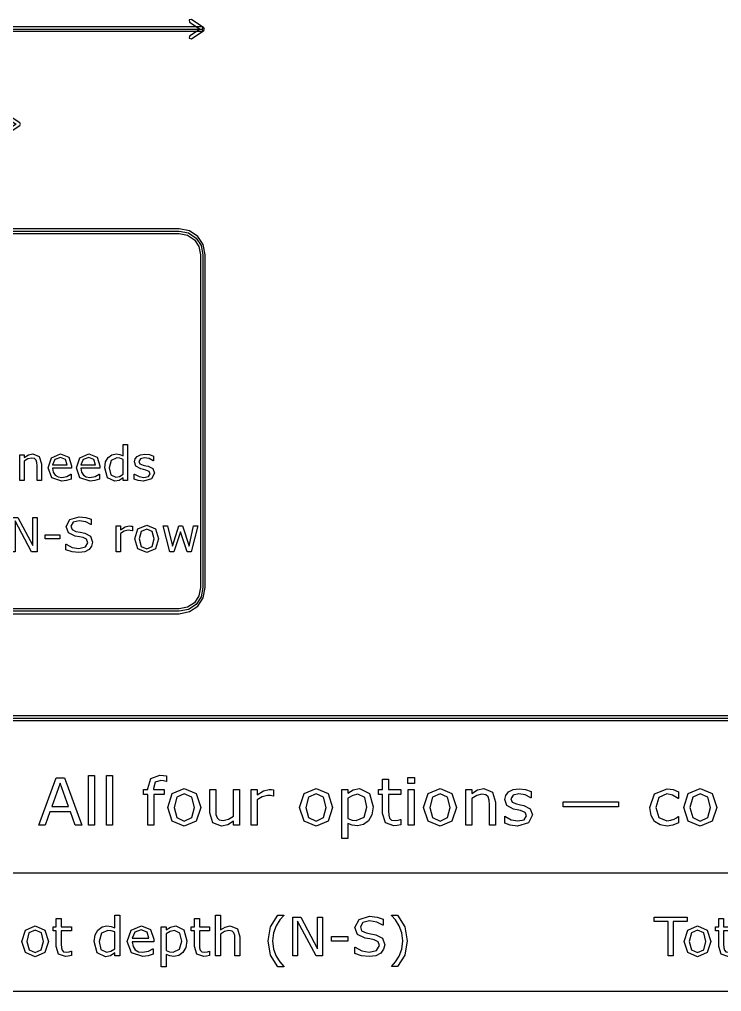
# Model space of a CAD drawing. Extents: x -1 to 182, y 89 to 480.
# Drawn here: x 55.85 to 87.14, y 140.76 to 184.05 of the extents above; entities that cross this region are included whole.
import ezdxf

# ---------------------------------------------------------------- set-up
doc = ezdxf.new("R2010")
doc.units = 0
doc.header["$MEASUREMENT"] = 0
doc.layers.add('Layer 1', color=7, linetype='Continuous')

msp = doc.modelspace()

# ---------------------------------------------------------------- linework, layer by layer
at = {"layer": 'Layer 1', "color": 7}
for points in [[(63.511805, 184.049928), (63.415687, 184.030349), (63.434817, 183.934226), (63.90352, 183.621595), (63.434817, 183.308964), (63.415687, 183.212841), (63.511805, 183.193261), (64.067842, 183.563757), (64.098898, 183.621635), (64.067842, 183.679512), (63.511805, 184.049928)], [(4.762494, 183.71404), (4.762494, 183.529044), (64.029086, 183.529044), (64.029086, 183.71404), (4.762494, 183.71404)], [(4.762494, 183.621542), (64.029086, 183.621542)], [(55.309732, 179.8166), (55.213614, 179.797021), (55.232744, 179.700898), (55.701447, 179.388267), (55.232744, 179.075636), (55.213614, 178.979513), (55.309732, 178.959933), (55.865769, 179.330429), (55.896825, 179.388307), (55.865769, 179.446184), (55.309732, 179.8166)], [(5.820826, 174.731659), (5.367594, 174.640181), (4.997523, 174.390694), (4.748036, 174.020622), (4.656557, 173.567388), (4.656557, 158.75074), (4.748036, 158.297506), (4.997523, 157.927434), (5.367594, 157.677947), (5.820826, 157.586469), (62.970754, 157.586469), (63.423986, 157.677947), (63.794057, 157.927434), (64.043544, 158.297506), (64.135022, 158.75074), (64.135022, 173.567388), (64.043544, 174.020622), (63.794057, 174.390694), (63.423986, 174.640181), (62.970754, 174.731659), (5.820826, 174.731659)], [(5.820826, 174.62572), (62.970754, 174.62572), (63.38347, 174.542806), (63.719788, 174.316422), (63.946172, 173.980104), (64.029086, 173.567388), (64.029086, 158.75074), (63.946172, 158.338024), (63.719788, 158.001706), (63.38347, 157.775322), (62.970754, 157.692408), (5.820826, 157.692408), (5.40811, 157.775322), (5.071792, 158.001706), (4.845408, 158.338024), (4.762494, 158.75074), (4.762494, 173.567388), (4.845408, 173.980104), (5.071792, 174.316422), (5.40811, 174.542806), (5.820826, 174.62572), (5.820826, 174.62572)], [(5.820826, 174.519781), (62.970754, 174.519781), (63.342955, 174.445432), (63.64552, 174.242151), (63.848801, 173.939586), (63.92315, 173.567388), (63.92315, 158.75074), (63.848801, 158.378542), (63.64552, 158.075977), (63.342955, 157.872696), (62.970754, 157.798347), (5.820826, 157.798347), (5.448625, 157.872696), (5.14606, 158.075977), (4.942779, 158.378542), (4.868431, 158.75074), (4.868431, 173.567388), (4.942779, 173.939586), (5.14606, 174.242151), (5.448625, 174.445432), (5.820826, 174.519781), (5.820826, 174.519781)], [(60.665466, 163.513234), (60.471162, 163.513234), (60.471162, 163.634148), (60.296497, 163.521489), (60.099092, 163.481193), (59.770432, 163.640366), (59.64951, 164.081664), (59.690851, 164.343151), (59.804537, 164.538493), (59.967835, 164.658376), (60.162139, 164.69973), (60.323368, 164.680151), (60.471162, 164.621228), (60.471162, 165.121449), (60.665466, 165.121449), (60.665466, 163.513234)], [(56.833145, 163.513234), (56.638844, 163.513234), (56.638844, 164.170564), (56.62953, 164.319392), (56.595426, 164.428929), (56.521012, 164.493011), (56.394919, 164.514707), (56.228523, 164.475417), (56.062124, 164.375166), (56.062124, 163.513234), (55.867822, 163.513234), (55.867822, 164.667689), (56.062124, 164.667689), (56.062124, 164.539525), (56.250227, 164.657344), (56.449699, 164.69973), (56.734951, 164.587071), (56.833135, 164.262533), (56.833145, 163.513234)], [(58.173631, 164.070314), (57.323039, 164.070314), (57.355078, 163.884259), (57.442927, 163.755089), (57.570051, 163.680662), (57.733349, 163.655791), (57.970027, 163.702279), (58.140559, 163.795306), (58.150904, 163.795306), (58.150904, 163.583428), (57.9504, 163.514186), (57.735426, 163.486273), (57.286876, 163.641319), (57.125645, 164.083648), (57.27964, 164.533254), (57.686852, 164.699651), (58.046518, 164.563205), (58.173642, 164.175644), (58.173631, 164.070314)], [(57.984497, 164.219141), (57.906982, 164.455811), (57.676504, 164.539525), (57.427425, 164.447529), (57.323039, 164.219141), (57.984497, 164.219141)], [(59.434536, 164.070314), (58.583941, 164.070314), (58.615982, 163.884259), (58.703832, 163.755089), (58.830956, 163.680662), (58.994251, 163.655791), (59.230929, 163.702279), (59.401463, 163.795306), (59.411808, 163.795306), (59.411808, 163.583428), (59.211305, 163.514186), (58.996331, 163.486273), (58.547778, 163.641319), (58.386549, 164.083648), (58.540544, 164.533254), (58.947754, 164.699651), (59.307422, 164.563205), (59.434547, 164.175644), (59.434536, 164.070314)], [(59.245399, 164.219141), (59.167884, 164.455811), (58.937408, 164.539525), (58.688327, 164.447529), (58.583941, 164.219141), (59.245399, 164.219141)], [(60.471162, 163.797449), (60.471162, 164.459938), (60.330602, 164.508516), (60.195212, 164.52201), (59.940964, 164.408318), (59.850013, 164.085871), (59.920292, 163.772711), (60.145603, 163.666242), (60.313034, 163.702411), (60.471162, 163.797502), (60.471162, 163.797449)], [(61.872626, 163.846026), (61.741369, 163.586603), (61.384801, 163.48532), (61.149156, 163.515298), (60.970356, 163.582475), (60.970356, 163.800545), (60.980701, 163.800545), (61.185337, 163.689975), (61.401346, 163.649653), (61.601849, 163.691007), (61.674197, 163.821235), (61.634922, 163.924581), (61.484028, 163.984509), (61.375506, 164.006205), (61.254584, 164.03306), (61.038578, 164.150905), (60.975531, 164.343125), (61.004471, 164.47748), (61.094387, 164.59014), (61.241148, 164.666631), (61.441652, 164.69555), (61.650427, 164.66962), (61.827157, 164.608634), (61.827157, 164.40091), (61.816812, 164.40091), (61.635946, 164.492879), (61.427174, 164.531138), (61.24734, 164.489783), (61.173958, 164.368869), (61.2184, 164.261369), (61.358959, 164.202473), (61.47885, 164.177602), (61.590469, 164.154848), (61.799244, 164.04838), (61.872623, 163.845815), (61.872626, 163.846026)], [(56.641945, 160.338159), (56.388731, 160.338159), (55.659058, 161.71481), (55.659058, 160.338238), (55.467857, 160.338238), (55.467857, 161.877159), (55.785151, 161.877159), (56.450741, 160.620389), (56.450741, 161.877159), (56.641945, 161.877159), (56.641945, 160.338159)], [(59.110006, 160.777419), (59.067634, 160.599646), (58.950844, 160.450818), (58.757574, 160.347472), (58.492991, 160.310245), (58.193269, 160.341254), (57.923518, 160.43325), (57.923518, 160.689551), (57.937991, 160.689551), (58.207741, 160.539691), (58.49506, 160.486987), (58.79065, 160.558292), (58.897104, 160.748474), (58.846461, 160.899366), (58.694532, 160.974798), (58.526067, 161.008929), (58.334866, 161.043034), (58.031008, 161.19083), (57.932821, 161.4647), (58.096119, 161.780956), (58.510565, 161.904993), (58.80822, 161.873984), (59.047999, 161.797493), (59.047999, 161.555664), (59.033526, 161.555664), (58.802016, 161.678642), (58.509527, 161.728251), (58.244944, 161.660042), (58.145726, 161.484332), (58.195335, 161.33344), (58.370002, 161.249726), (58.558105, 161.21459), (58.76481, 161.172204), (59.023192, 161.034753), (59.110006, 160.777419), (59.110006, 160.777419)], [(60.887674, 161.280736), (60.877328, 161.280736), (60.79258, 161.295288), (60.696462, 161.300579), (60.522829, 161.260283), (60.361598, 161.157969), (60.361598, 160.338238), (60.167296, 160.338238), (60.167296, 161.492693), (60.361598, 161.492693), (60.361598, 161.322143), (60.565202, 161.453402), (60.746071, 161.492693), (60.819451, 161.489518), (60.887663, 161.480258), (60.887674, 161.280736)], [(62.054527, 160.91487), (61.909832, 160.469418), (61.52226, 160.306118), (61.132619, 160.469418), (60.988961, 160.91487), (61.132619, 161.360322), (61.52226, 161.524655), (61.909832, 161.360322), (62.054527, 160.91487), (62.054527, 160.91487)], [(63.807389, 161.492614), (63.506632, 160.338159), (63.326798, 160.338159), (63.030177, 161.228031), (62.735622, 160.338159), (62.556822, 160.338159), (62.252964, 161.492614), (62.455534, 161.492614), (62.66741, 160.598614), (62.955763, 161.492614), (63.11596, 161.492614), (63.411549, 160.598614), (63.612053, 161.492614), (63.807389, 161.492614)], [(57.647566, 160.917966), (57.002645, 160.917966), (57.002645, 161.105026), (57.647566, 161.105026), (57.647566, 160.917966)], [(61.854023, 160.91487), (61.766174, 161.247663), (61.52226, 161.357227), (61.27628, 161.247663), (61.189465, 160.91487), (61.277314, 160.585173), (61.52226, 160.473546), (61.765139, 160.584141), (61.854023, 160.91487), (61.854023, 160.91487)], [(4.762494, 153.035853), (4.762494, 152.823975), (175.153946, 152.823975), (175.153946, 153.035853), (4.762494, 153.035853)], [(4.762494, 152.929914), (175.153946, 152.929914)], [(58.632199, 148.16742), (58.332347, 148.16742), (58.124866, 148.757176), (57.209679, 148.757176), (57.002198, 148.16742), (56.716557, 148.16742), (57.486792, 150.283449), (57.861963, 150.283449), (58.632199, 148.16742)], [(59.20206, 148.16742), (58.934895, 148.16742), (58.934895, 150.378646), (59.20206, 150.378646), (59.20206, 148.16742)], [(60.00072, 148.16742), (59.733552, 148.16742), (59.733552, 150.378646), (60.00072, 150.378646), (60.00072, 148.16742)], [(62.406642, 150.120016), (62.392434, 150.120016), (62.277324, 150.145681), (62.152266, 150.159968), (61.902154, 150.083213), (61.825414, 149.808946), (61.825414, 149.754944), (62.307167, 149.754944), (62.307167, 149.530419), (61.833941, 149.530419), (61.833941, 148.16742), (61.566773, 148.16742), (61.566773, 149.530261), (61.386293, 149.530261), (61.386293, 149.754786), (61.566773, 149.754786), (61.566773, 149.807358), (61.707463, 150.240798), (62.113897, 150.392854), (62.274483, 150.384387), (62.406645, 150.364544), (62.406642, 150.120016)], [(73.462801, 150.020453), (73.161528, 150.020453), (73.161528, 150.297578), (73.462801, 150.297578), (73.462801, 150.020453)], [(58.038181, 148.998766), (57.667272, 150.037598), (57.294946, 148.998766), (58.038181, 148.998766)], [(63.92864, 148.960402), (63.729687, 148.347892), (63.196774, 148.123367), (62.66102, 148.347892), (62.463485, 148.960402), (62.66102, 149.572885), (63.196774, 149.798839), (63.729687, 149.572885), (63.92864, 148.960402), (63.92864, 148.960402)], [(69.802046, 148.960402), (69.603093, 148.347892), (69.070181, 148.123367), (68.534426, 148.347892), (68.336891, 148.960402), (68.534426, 149.572885), (69.070181, 149.798839), (69.603093, 149.572885), (69.802046, 148.960402), (69.802046, 148.960402)], [(71.61253, 148.980245), (71.557105, 148.626392), (71.400784, 148.356385), (71.179092, 148.192952), (70.910504, 148.136093), (70.68597, 148.163107), (70.482755, 148.246954), (70.482755, 147.581871), (70.215587, 147.581871), (70.215587, 149.754733), (70.482755, 149.754733), (70.482755, 149.588469), (70.721499, 149.737694), (71.005719, 149.798786), (71.451944, 149.581352), (71.61253, 148.980245), (71.61253, 148.980245)], [(72.853149, 148.181549), (72.6883, 148.148873), (72.530558, 148.136173), (72.161074, 148.26693), (72.034595, 148.686135), (72.034595, 149.530287), (71.854115, 149.530287), (71.854115, 149.754812), (72.034595, 149.754812), (72.034595, 150.21098), (72.301763, 150.21098), (72.301763, 149.754812), (72.853149, 149.754812), (72.853149, 149.530287), (72.301763, 149.530287), (72.301763, 148.806944), (72.307452, 148.610835), (72.347242, 148.480078), (72.432509, 148.396231), (72.600199, 148.370567), (72.736624, 148.389088), (72.838943, 148.421764), (72.853151, 148.421764), (72.853149, 148.181549)], [(75.32727, 148.960322), (75.128316, 148.347813), (74.595404, 148.123288), (74.05965, 148.347813), (73.862117, 148.960322), (74.05965, 149.572806), (74.595404, 149.798759), (75.128316, 149.572806), (75.32727, 148.960322), (75.32727, 148.960322)], [(77.068117, 148.167341), (76.800952, 148.167341), (76.800952, 149.071156), (76.788173, 149.275811), (76.741275, 149.426438), (76.638956, 149.514544), (76.465582, 149.544389), (76.236784, 149.490388), (76.007989, 149.35254), (76.007989, 148.16742), (75.740821, 148.16742), (75.740821, 149.754786), (76.007989, 149.754786), (76.007989, 149.578573), (76.266629, 149.740578), (76.540901, 149.798839), (76.933124, 149.643952), (77.068128, 149.197706), (77.068117, 148.167341)], [(78.716594, 148.624937), (78.536114, 148.268226), (78.045836, 148.128976), (77.721825, 148.170172), (77.475975, 148.262564), (77.475975, 148.562416), (77.490183, 148.562416), (77.771561, 148.41036), (78.068569, 148.35493), (78.344265, 148.411762), (78.44374, 148.590832), (78.389738, 148.73294), (78.182258, 148.815357), (78.033044, 148.845202), (77.866774, 148.882165), (77.569764, 149.044169), (77.483076, 149.308487), (77.522867, 149.493219), (77.646504, 149.648132), (77.848298, 149.753278), (78.123994, 149.793071), (78.411056, 149.757564), (78.654062, 149.673717), (78.654062, 149.388074), (78.639854, 149.388074), (78.391162, 149.514544), (78.1041, 149.567117), (77.856829, 149.510285), (77.75593, 149.344021), (77.817038, 149.196225), (78.010308, 149.115209), (78.175156, 149.081104), (78.328633, 149.049831), (78.615698, 148.903463), (78.716594, 148.624937), (78.716594, 148.624937)], [(85.229497, 148.266824), (84.975119, 148.167341), (84.720741, 148.131807), (84.405258, 148.181549), (84.159407, 148.335033), (83.998824, 148.593663), (83.941978, 148.958894), (84.155145, 149.569974), (84.720741, 149.791669), (84.987909, 149.753278), (85.229497, 149.659483), (85.229497, 149.362488), (85.215289, 149.362488), (84.962335, 149.508856), (84.70938, 149.560026), (84.349841, 149.406542), (84.2191, 148.958894), (84.346999, 148.516934), (84.70938, 148.36345), (84.874226, 148.384881), (85.024864, 148.440284), (85.134287, 148.502832), (85.215289, 148.561093), (85.229497, 148.561093), (85.229497, 148.266824)], [(86.924869, 148.960322), (86.725915, 148.347813), (86.193003, 148.123288), (85.657246, 148.347813), (85.459714, 148.960322), (85.657246, 149.572806), (86.193003, 149.798759), (86.725915, 149.572806), (86.924869, 148.960322), (86.924869, 148.960322)], [(63.652947, 148.960402), (63.532154, 149.417998), (63.196774, 149.568625), (62.858552, 149.417998), (62.73918, 148.960402), (62.859973, 148.507065), (63.196774, 148.353581), (63.530733, 148.505636), (63.652947, 148.960402), (63.652947, 148.960402)], [(65.658118, 148.16742), (65.390953, 148.16742), (65.390953, 148.343632), (65.132312, 148.180199), (64.859461, 148.123367), (64.47008, 148.275423), (64.330811, 148.7245), (64.330811, 149.754786), (64.597979, 149.754786), (64.597979, 148.85097), (64.609356, 148.643484), (64.657672, 148.497117), (64.75715, 148.406153), (64.934788, 148.377737), (65.160742, 148.431738), (65.390961, 148.569586), (65.390961, 149.754786), (65.658126, 149.754786), (65.658118, 148.16742)], [(67.174433, 149.463453), (67.160225, 149.463453), (67.043694, 149.483297), (66.911533, 149.490441), (66.672786, 149.435011), (66.451095, 149.294332), (66.451095, 148.16742), (66.183929, 148.16742), (66.183929, 149.754786), (66.451095, 149.754786), (66.451095, 149.520312), (66.731053, 149.700784), (66.979745, 149.754786), (67.080643, 149.750552), (67.174435, 149.737852), (67.174433, 149.463453)], [(69.526353, 148.960402), (69.405561, 149.417998), (69.070181, 149.568625), (68.731959, 149.417998), (68.612587, 148.960402), (68.73338, 148.507065), (69.070181, 148.353581), (69.40414, 148.505636), (69.526353, 148.960402), (69.526353, 148.960402)], [(71.336834, 148.973102), (71.23878, 149.402282), (70.937507, 149.544389), (70.705867, 149.494648), (70.482755, 149.363917), (70.482755, 148.464362), (70.677446, 148.394723), (70.863609, 148.376202), (71.211779, 148.52683), (71.336834, 148.973049), (71.336834, 148.973102)], [(73.445735, 148.167341), (73.178567, 148.167341), (73.178567, 149.754706), (73.445735, 149.754706), (73.445735, 148.167341)], [(75.051577, 148.960322), (74.930784, 149.417919), (74.595404, 149.568546), (74.257182, 149.417919), (74.13781, 148.960322), (74.258603, 148.506986), (74.595404, 148.353501), (74.929363, 148.505557), (75.051577, 148.960322), (75.051577, 148.960322)], [(86.649176, 148.960322), (86.528383, 149.417919), (86.193003, 149.568546), (85.854781, 149.417919), (85.735407, 148.960322), (85.856202, 148.506986), (86.193003, 148.353501), (86.526959, 148.505557), (86.649176, 148.960322), (86.649176, 148.960322)], [(82.552142, 148.980219), (80.076587, 148.980219), (80.076587, 149.207575), (82.552142, 149.207575), (82.552142, 148.980219)], [(4.762494, 146.050756), (175.153946, 146.050756), (175.153946, 140.759096), (4.762494, 140.759096), (4.762494, 146.050756)], [(58.164334, 142.358209), (58.02946, 142.331486), (57.900399, 142.320903), (57.598092, 142.427874), (57.494608, 142.770879), (57.494608, 143.461547), (57.346944, 143.461547), (57.346944, 143.645247), (57.494608, 143.645247), (57.494608, 144.018468), (57.713201, 144.018468), (57.713201, 143.645247), (58.164334, 143.645247), (58.164334, 143.461547), (57.713201, 143.461547), (57.713201, 142.869701), (57.717858, 142.709258), (57.750415, 142.602287), (57.820178, 142.533681), (57.95738, 142.512779), (58.068999, 142.52786), (58.152716, 142.554609), (58.164331, 142.554609), (58.164334, 142.358209)], [(60.318852, 142.346568), (60.100261, 142.346568), (60.100261, 142.482616), (59.903761, 142.355881), (59.681683, 142.310531), (59.311939, 142.489575), (59.175901, 142.986065), (59.222409, 143.280228), (59.350309, 143.499991), (59.534017, 143.634849), (59.752607, 143.681362), (59.933992, 143.659137), (60.100261, 143.592859), (60.100261, 144.155627), (60.318852, 144.155627), (60.318852, 142.346568)], [(64.32558, 142.358183), (64.190704, 142.33146), (64.061643, 142.320877), (63.759336, 142.427847), (63.655855, 142.770853), (63.655855, 143.46152), (63.508188, 143.46152), (63.508188, 143.64522), (63.655855, 143.64522), (63.655855, 144.018441), (63.874445, 144.018441), (63.874445, 143.64522), (64.32558, 143.64522), (64.32558, 143.46152), (63.874445, 143.46152), (63.874445, 142.869675), (63.879102, 142.709231), (63.911656, 142.602261), (63.981419, 142.533654), (64.118621, 142.512752), (64.230241, 142.527833), (64.313957, 142.554583), (64.325572, 142.554583), (64.32558, 142.358183)], [(65.675496, 142.346541), (65.456903, 142.346541), (65.456903, 143.086024), (65.446452, 143.253452), (65.408082, 143.376721), (65.324368, 143.448794), (65.182514, 143.473135), (64.995319, 143.42895), (64.808122, 143.316158), (64.808122, 142.346594), (64.589528, 142.346594), (64.589528, 144.155786), (64.808122, 144.155786), (64.808122, 143.501181), (65.019735, 143.633711), (65.244141, 143.681389), (65.565051, 143.554654), (65.675509, 143.189555), (65.675496, 142.346541)], [(67.628862, 141.867514), (67.362599, 141.867514), (67.04285, 142.382577), (66.928905, 143.011623), (67.04285, 143.640643), (67.362599, 144.155733), (67.628862, 144.155733), (67.628862, 144.144092), (67.448641, 143.947612), (67.290511, 143.689485), (67.176565, 143.374393), (67.133544, 143.011623), (67.175401, 142.647689), (67.290511, 142.333762), (67.449803, 142.075635), (67.628862, 141.879129), (67.628862, 141.867514)], [(69.353173, 142.346594), (69.068307, 142.346594), (68.247428, 143.895331), (68.247428, 142.346594), (68.032325, 142.346594), (68.032325, 144.077893), (68.389279, 144.077893), (69.13807, 142.664014), (69.13807, 144.077893), (69.353173, 144.077893), (69.353173, 142.346594)], [(72.129744, 142.840756), (72.082072, 142.640757), (71.950685, 142.473329), (71.733256, 142.357071), (71.4356, 142.315188), (71.098413, 142.350086), (70.794944, 142.453565), (70.794944, 142.741907), (70.811216, 142.741907), (71.114685, 142.573315), (71.437921, 142.514022), (71.770459, 142.594244), (71.89022, 142.808186), (71.833245, 142.977942), (71.662327, 143.06282), (71.472803, 143.101211), (71.2577, 143.139576), (70.915861, 143.30584), (70.805403, 143.613947), (70.989111, 143.969758), (71.455362, 144.109272), (71.790226, 144.0744), (72.059976, 143.988358), (72.059976, 143.716287), (72.043705, 143.716287), (71.783257, 143.854638), (71.454208, 143.910438), (71.156552, 143.833709), (71.04493, 143.636039), (71.100741, 143.466283), (71.297239, 143.372118), (71.508855, 143.332589), (71.7414, 143.284911), (72.032079, 143.130262), (72.129747, 142.840756), (72.129744, 142.840756)], [(73.137821, 143.011676), (73.023873, 142.38263), (72.704128, 141.867566), (72.437864, 141.867566), (72.437864, 141.879208), (72.616924, 142.075714), (72.776216, 142.333841), (72.890161, 142.647769), (72.933182, 143.011703), (72.890161, 143.374472), (72.776216, 143.689564), (72.616924, 143.947692), (72.437864, 144.144171), (72.437864, 144.155813), (72.704128, 144.155813), (73.023873, 143.640722), (73.137821, 143.011703), (73.137821, 143.011676)], [(85.604745, 143.873238), (84.986179, 143.873238), (84.986179, 142.346594), (84.75596, 142.346594), (84.75596, 143.873238), (84.137394, 143.873238), (84.137394, 144.077893), (85.604745, 144.077893), (85.604745, 143.873238)], [(87.683685, 142.358209), (87.548808, 142.331486), (87.419747, 142.320903), (87.11744, 142.427874), (87.013959, 142.770879), (87.013959, 143.461547), (86.866292, 143.461547), (86.866292, 143.645247), (87.013959, 143.645247), (87.013959, 144.018468), (87.232549, 144.018468), (87.232549, 143.645247), (87.683685, 143.645247), (87.683685, 143.461547), (87.232549, 143.461547), (87.232549, 142.869701), (87.237206, 142.709258), (87.269763, 142.602287), (87.339526, 142.533681), (87.476725, 142.512779), (87.588347, 142.52786), (87.672061, 142.554609), (87.683677, 142.554609), (87.683685, 142.358209)], [(57.151608, 142.995378), (56.988826, 142.494258), (56.552807, 142.310558), (56.114464, 142.494258), (55.952846, 142.995378), (56.114464, 143.496525), (56.552807, 143.681389), (56.988826, 143.496525), (57.151608, 142.995378), (57.151608, 142.995378)], [(56.926041, 142.995378), (56.827208, 143.369789), (56.552807, 143.493032), (56.276082, 143.369789), (56.178411, 142.995378), (56.277243, 142.624486), (56.552807, 142.498914), (56.826047, 142.623321), (56.926041, 142.995378), (56.926041, 142.995378)], [(60.100261, 142.666316), (60.100261, 143.41162), (59.942131, 143.466256), (59.789815, 143.481338), (59.503785, 143.353438), (59.401468, 142.990668), (59.480531, 142.63835), (59.734004, 142.518599), (59.922366, 142.559292), (60.100261, 142.666263), (60.100261, 142.666316)], [(61.836198, 142.973285), (60.879281, 142.973285), (60.915328, 142.763974), (61.014157, 142.618638), (61.157172, 142.534924), (61.34088, 142.507011), (61.607143, 142.559345), (61.798993, 142.663988), (61.810608, 142.663988), (61.810608, 142.425625), (61.585043, 142.347732), (61.343195, 142.316326), (60.838577, 142.490739), (60.657193, 142.988393), (60.830436, 143.49417), (61.288549, 143.681362), (61.693175, 143.527878), (61.836188, 143.091871), (61.836198, 142.973285)], [(61.623421, 143.140713), (61.536217, 143.406963), (61.276931, 143.501155), (60.996716, 143.397676), (60.879281, 143.140713), (61.623421, 143.140713)], [(63.310526, 143.01165), (63.265179, 142.722117), (63.13728, 142.501216), (62.955898, 142.367496), (62.736143, 142.320982), (62.552435, 142.342943), (62.386166, 142.411549), (62.386166, 141.867408), (62.167575, 141.867408), (62.167575, 143.645194), (62.386166, 143.645194), (62.386166, 143.509145), (62.581502, 143.63125), (62.814044, 143.68123), (63.17914, 143.503351), (63.310526, 143.011518), (63.310526, 143.01165)], [(63.084959, 143.005829), (63.004732, 143.356957), (62.758236, 143.473241), (62.568712, 143.432548), (62.386166, 143.325578), (62.386166, 142.589587), (62.545458, 142.532596), (62.697773, 142.517515), (62.982639, 142.640757), (63.084959, 143.005855), (63.084959, 143.005829)], [(86.670956, 142.995378), (86.508177, 142.494258), (86.072157, 142.310558), (85.633812, 142.494258), (85.472194, 142.995378), (85.633812, 143.496525), (86.072157, 143.681389), (86.508177, 143.496525), (86.670956, 142.995378), (86.670956, 142.995378)], [(86.445389, 142.995378), (86.346559, 143.369789), (86.072157, 143.493032), (85.79543, 143.369789), (85.697762, 142.995378), (85.796594, 142.624486), (86.072157, 142.498914), (86.345395, 142.623321), (86.445389, 142.995378), (86.445389, 142.995378)], [(70.484498, 142.99887), (69.758962, 142.99887), (69.758962, 143.20932), (70.484498, 143.20932), (70.484498, 142.99887)]]:
    msp.add_lwpolyline(points, dxfattribs=at)

doc.saveas('drawing.dxf')
